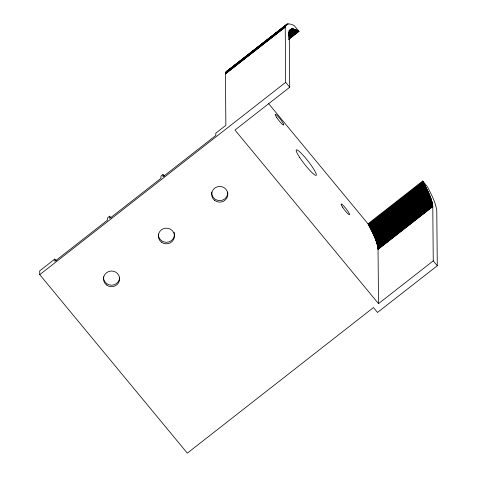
<?xml version="1.0" encoding="UTF-8"?>
<svg xmlns="http://www.w3.org/2000/svg" width="477" height="477" viewBox="0 0 477 477"><rect width="100%" height="100%" fill="white"/><g stroke="black" fill="none" stroke-linecap="round" stroke-linejoin="round"><path stroke-width="0.72" d="M422.729 181.022C426.826 189.16 431.864 197.371 432.782 206.613L433.253 260.853L378.511 303.652L378.04 249.411C377.122 240.169 372.09 231.959 367.994 223.826L422.729 181.022L427.398 186.68C431.214 194.264 435.519 201.944 436.771 210.458L437.296 265.743L377.504 312.453L373.461 307.564L187.318 453.15L39.734 274.645L39.704 270.876L54.795 259.077L54.813 261.336L107.647 220.028L107.629 217.768L109.638 216.194L109.656 218.454L160.982 178.326L160.958 176.067L162.973 174.493L162.991 176.752L215.825 135.444L215.801 133.184L225.865 125.314L225.46 73.911L226.223 71.669L227.779 70.685M378.511 303.652L234.976 130.042L289.712 87.237L285.669 82.348L285.234 27.171C285.479 22.175 291.721 23.939 294.387 25.8L299.055 31.428L288.573 39.627M226.319 71.55L286.939 24.16M226.128 71.8L287.237 24.041M225.961 72.081L287.392 23.993M225.883 72.23L285.962 25.293M225.812 72.391L286.719 24.804M225.752 72.552L285.52 25.818M225.693 72.725L285.467 25.991M287.076 24.774L288.251 23.856M225.639 72.903L285.413 26.169M225.591 73.094L285.365 26.354M225.549 73.285L285.324 26.551M225.514 73.488L285.288 26.748M225.484 73.696L285.258 26.956M225.46 73.911L285.234 27.171M289.014 30.695C291.751 27.249 296.122 29.83 299.055 31.428M289.283 30.57L291.167 29.151M289.14 30.886L291.471 29.061M289.295 30.85L291.626 29.031M289.461 30.826L291.787 29.002M289.044 31.261L291.954 28.984M289.217 31.249L292.133 28.972M289.396 31.243L292.312 28.966M289.581 31.243L292.49 28.972M288.603 32.168L292.681 28.978M288.8 32.18L292.878 28.996M288.996 32.203L293.075 29.014M288.621 32.686L293.277 29.043M288.829 32.722L293.492 29.079M289.044 32.77L293.707 29.127M288.68 33.271L293.921 29.175M288.907 33.33L294.148 29.234M288.555 33.849L294.381 29.294M288.794 33.921L294.613 29.365M289.032 33.998L294.858 29.443M288.692 34.535L295.102 29.526M288.943 34.63L295.352 29.622M288.621 35.185L295.609 29.717M288.877 35.286L295.865 29.824M288.561 35.853L296.134 29.938M288.829 35.972L296.402 30.057M289.11 36.103L296.676 30.182M288.806 36.687L296.956 30.313M289.092 36.824L297.243 30.45M288.8 37.427L297.535 30.6M289.092 37.582L297.827 30.755M288.812 38.196L298.125 30.91M289.116 38.363L298.429 31.077M288.841 38.995L298.739 31.249M39.734 274.645L285.669 82.348M368.31 224.405L423.051 181.606M368.62 224.983L423.361 182.184M368.93 225.561L423.671 182.757M369.234 226.128L423.975 183.329M369.532 226.694L424.274 183.889M369.824 227.249L424.566 184.45M370.11 227.803L424.852 185.004M370.396 228.358L425.138 185.553M370.677 228.9L425.418 186.096M370.951 229.437L425.687 186.638M371.219 229.974L425.961 187.169M371.482 230.504L426.223 187.7M371.738 231.029L426.48 188.224M371.994 231.548L426.736 188.743M372.245 232.06L426.987 189.256M372.489 232.567L427.231 189.763M372.728 233.068L427.47 190.269M372.96 233.569L427.702 190.764M373.193 234.058L427.929 191.259M373.413 234.547L428.155 191.742M373.634 235.03L428.376 192.225M373.849 235.501L428.584 192.702M374.051 235.972L428.793 193.173M374.26 236.437L428.996 193.638M374.457 236.896L429.199 194.097M374.648 237.349L429.389 194.55M374.839 237.796L429.574 194.998M375.017 238.238L429.759 195.439M375.196 238.673L429.938 195.874M375.369 239.102L430.111 196.303M375.536 239.532L430.278 196.727M375.697 239.949L430.439 197.144M375.852 240.36L430.594 197.561M376.001 240.766L430.743 197.967M376.15 241.171L430.892 198.366M376.287 241.565L431.029 198.76M376.425 241.952L431.166 199.147M376.556 242.334L431.291 199.535M376.675 242.71L431.417 199.911M376.794 243.079L431.536 200.28M376.908 243.449L431.649 200.644M377.015 243.807L431.757 201.002M377.122 244.158L431.864 201.354M377.218 244.504L431.959 201.699M377.307 244.844L432.049 202.039M377.396 245.178L432.138 202.373M377.48 245.506L432.216 202.701M377.551 245.822L432.293 203.023M377.623 246.138L432.365 203.339M377.689 246.448L432.43 203.643M377.748 246.746L432.49 203.947M377.802 247.044L432.544 204.239M377.85 247.33L432.591 204.532M377.891 247.617L432.633 204.812M377.927 247.891L432.669 205.086M377.963 248.159L432.705 205.36M377.987 248.422L432.728 205.623M378.011 248.678L432.752 205.879M378.028 248.928L432.764 206.13M378.034 249.173L432.776 206.374M378.04 249.411L432.782 206.613M290.892 29.264L289.676 30.522L289.241 32.764L289.712 87.237M433.253 260.853L437.296 265.743M268.479 103.461L367.994 223.826M162.973 174.493L164.392 176.21M109.638 216.194L111.058 217.911M54.795 259.077L56.214 260.794M119.626 277.238A8.067 7.847 -0.5 0 1 111.326 285.204A8.067 7.847 -0.5 0 1 103.509 276.791M174.463 234.249A8.067 7.847 -0.5 0 1 166.276 242.322A8.067 7.847 -0.5 0 1 158.346 234.022M174.129 232.227A8.067 7.847 -0.5 0 1 174.415 233.569M227.767 192.076A8.067 7.847 -0.5 0 1 219.742 200.626A8.067 7.847 -0.5 0 1 211.693 192.106M342.528 207.137A6.779 0.978 52 0 0 349.492 214.704A6.779 0.978 52 0 0 343.971 206.225A6.779 0.978 52 0 0 342.528 207.137M299.598 157.321A16.135 2.337 52 0 0 316.179 175.333A16.135 2.337 52 0 0 303.032 155.15A16.135 2.337 52 0 0 299.598 157.321M276.72 117.515A6.779 0.978 52 0 0 283.666 125.028A6.779 0.978 52 0 0 278.097 116.513A6.779 0.978 52 0 0 276.72 117.515M106.472 284.954A8.067 7.847 -0.5 0 0 119.536 280.112A8.067 7.847 -0.5 0 0 108.696 271.538A8.067 7.847 -0.5 0 0 106.472 284.954M161.405 242.143A8.067 7.847 -0.5 0 0 174.397 237.123A8.067 7.847 -0.5 0 0 163.438 228.698A8.067 7.847 -0.5 0 0 161.405 242.143M214.567 200.304A8.067 7.847 -0.5 0 0 227.696 195.63A8.067 7.847 -0.5 0 0 216.975 186.918A8.067 7.847 -0.5 0 0 214.567 200.304"/></g></svg>
